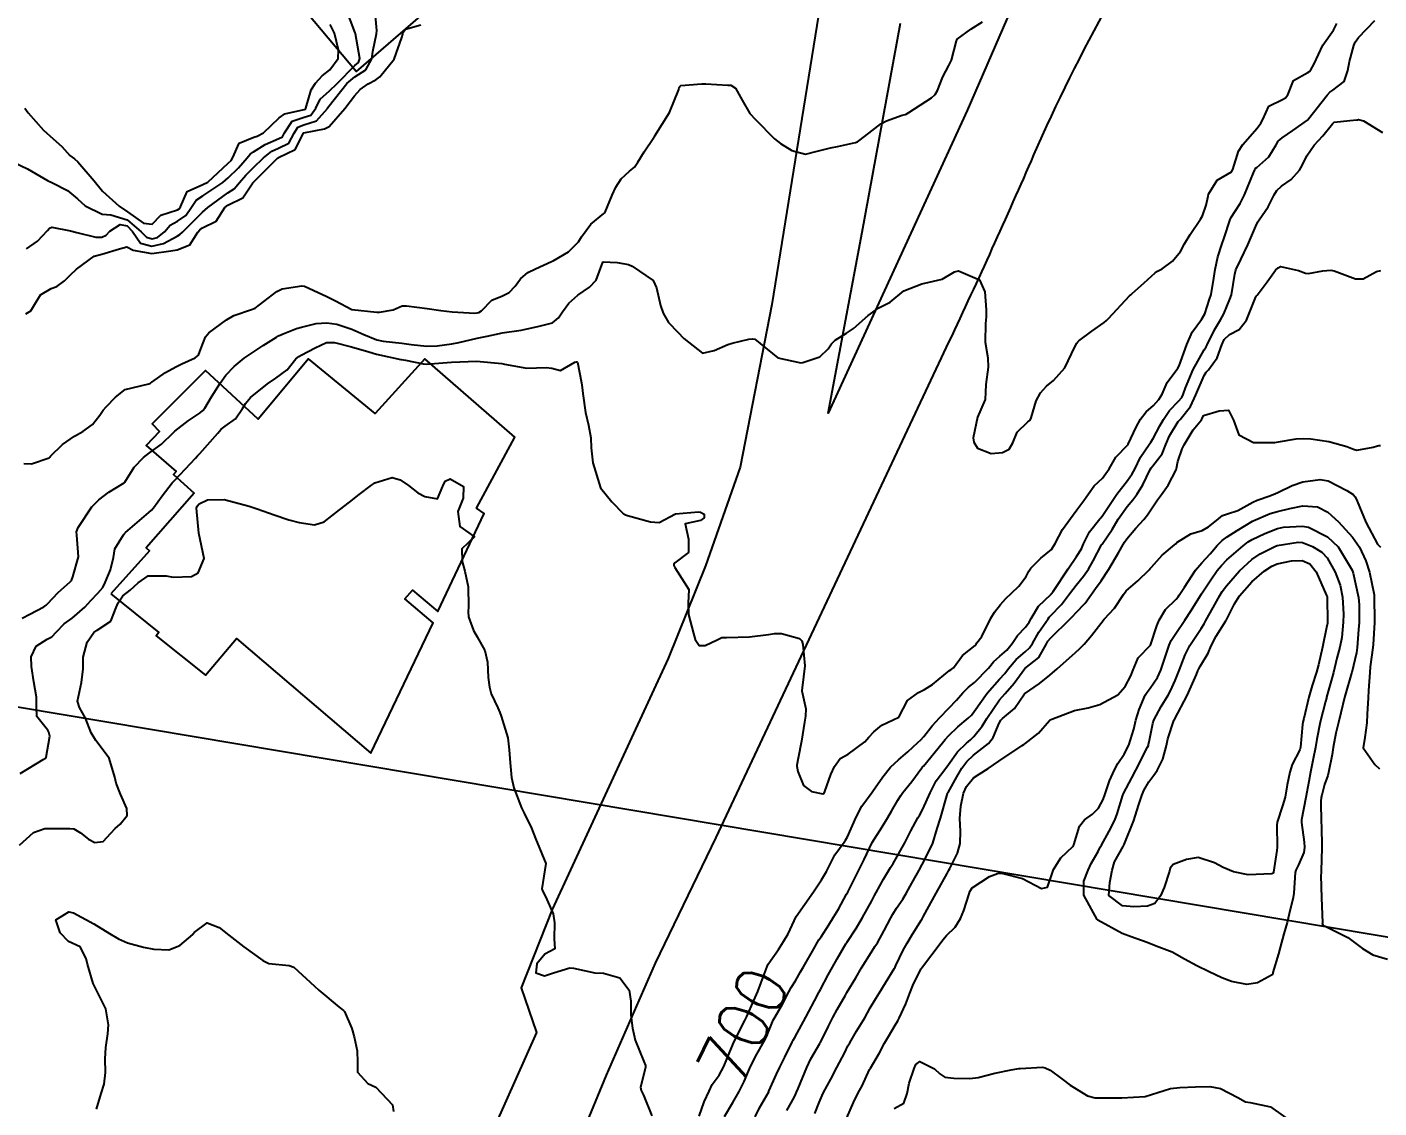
# Model space of a CAD drawing. Header units: metres. Extents: x 298520 to 308411, y 7433745 to 7450750.
# Drawn here: x 301017 to 301124.8, y 7443549.1 to 7443635.3 of the extents above; entities that cross this region are included whole.
import ezdxf
from ezdxf.enums import TextEntityAlignment as Align

# ---------------------------------------------------------------- set-up
doc = ezdxf.new("R2010")
doc.units = ezdxf.units.M
doc.header["$LTSCALE"] = 10
doc.linetypes.add('CONTINUO', pattern=[0])
doc.linetypes.add('DASHED', pattern=[0.75, 0.5, -0.25])
for name, color, linetype in [('Cotas', 45, 'Continuous'), ('Curvas de Nivel 1m', 11, 'Continuous'), ('Curvas de Nivel 5m', 15, 'Continuous'), ('Edificações', 30, 'Continuous'), ('TEXTO', 45, 'Continuous'), ('Vias Primárias', 230, 'Continuous'), ('Vias Secundárias', 230, 'DASHED')]:
    doc.layers.add(name, color=color, linetype=linetype)
doc.styles.add('Style-STANDARD', font='STANDARD.shx')

msp = doc.modelspace()

# ---------------------------------------------------------------- linework, layer by layer
at = {"layer": 'Curvas de Nivel 1m', "flags": 128}
for points, elevation in [([(301015.39, 7443624.71), (301017.01, 7443623.96), (301018.61, 7443623.03), (301018.99, 7443622.84), (301020.2, 7443622.23), (301020.98, 7443621.57), (301021.61, 7443620.99), (301022.96, 7443620.34), (301023.64, 7443620.29), (301024.96, 7443619.89), (301026.08, 7443618.94), (301026.49, 7443618.49), (301026.94, 7443618.38), (301027.38, 7443618.48), (301027.92, 7443618.92), (301028.39, 7443619.47), (301028.96, 7443619.79), (301029.62, 7443620.24), (301030.09, 7443620.9), (301030.44, 7443621.44), (301030.98, 7443621.81), (301032.58, 7443622.87), (301033, 7443623.23), (301033.83, 7443624.03), (301034.53, 7443624.84), (301034.75, 7443625.11), (301035.02, 7443625.32), (301035.95, 7443625.9), (301037.04, 7443626.36), (301037.33, 7443626.51), (301037.5, 7443626.81), (301038.11, 7443627.74), (301039.06, 7443628.06), (301039.6, 7443628.24), (301040, 7443628.78), (301040.35, 7443629.5), (301041.08, 7443630.17), (301041.7, 7443630.76), (301043.11, 7443632.18), (301043.4, 7443632.44), (301043.51, 7443632.74), (301043.15, 7443634.72), (301043.15, 7443634.74), (301043.13, 7443634.79), (301042.4, 7443636.75)], 694), ([(301016.43, 7443575.74), (301018.25, 7443576.84), (301018.44, 7443576.97), (301018.49, 7443577.03), (301018.79, 7443578.7), (301018.7, 7443579.03), (301018.62, 7443579.18), (301018.48, 7443579.36), (301017.74, 7443580.29), (301017.71, 7443581.04), (301017.72, 7443581.82), (301017.52, 7443583.04), (301017.31, 7443584.26), (301017.3, 7443585.04), (301017.69, 7443585.9), (301018.56, 7443586.44), (301018.95, 7443586.63), (301019.32, 7443587.02), (301019.93, 7443587.66), (301020.57, 7443588.12), (301021.57, 7443589), (301022.04, 7443589.54), (301022.6, 7443590.12), (301023, 7443590.58), (301023.2, 7443590.97), (301023.61, 7443591.98), (301023.85, 7443592.97), (301023.96, 7443593.65), (301024.66, 7443594.77), (301024.75, 7443594.87), (301024.83, 7443594.96), (301026.68, 7443596.55), (301026.88, 7443596.73), (301027.05, 7443596.93), (301027.74, 7443597.87), (301028.55, 7443598.91), (301028.62, 7443598.99), (301028.71, 7443599.07), (301029.59, 7443600.03), (301030.39, 7443600.89), (301030.56, 7443601.07), (301030.74, 7443601.25), (301032.18, 7443602.87), (301032.45, 7443603.18), (301032.76, 7443603.44), (301033.6, 7443604.02), (301034.15, 7443604.85), (301034.38, 7443605.25), (301034.79, 7443605.71), (301036.13, 7443606.82), (301036.81, 7443607.26), (301037.7, 7443607.92), (301038.4, 7443608.79), (301038.63, 7443608.99), (301038.83, 7443609.1), (301039.93, 7443609.69), (301040.84, 7443610.09), (301041.49, 7443610.11), (301042.84, 7443609.77), (301044.21, 7443609.35), (301044.83, 7443609.18), (301046.77, 7443608.76), (301046.82, 7443608.75), (301047.15, 7443608.7), (301048.55, 7443608.4), (301048.82, 7443608.38), (301049.1, 7443608.39), (301050.82, 7443608.53), (301052.82, 7443608.62), (301054.82, 7443608.42), (301055.05, 7443608.37), (301056.82, 7443608.05), (301058.36, 7443608.1), (301058.82, 7443608.05), (301059.5, 7443607.86), (301060.65, 7443608.53), (301060.79, 7443608.57), (301060.82, 7443608.57), (301060.87, 7443608.53), (301061.18, 7443606.89), (301061.23, 7443606.52), (301061.28, 7443606.04), (301061.51, 7443604.52), (301061.75, 7443603.5), (301061.92, 7443602.51), (301061.94, 7443601.71), (301062.09, 7443600.51), (301062.7, 7443598.51), (301063.61, 7443597.41), (301064.5, 7443596.48), (301064.68, 7443596.37), (301064.85, 7443596.31), (301066.67, 7443595.8), (301067.38, 7443595.75), (301068.68, 7443596.43), (301070.5, 7443596.6), (301070.68, 7443596.58), (301070.96, 7443596.41), (301070.96, 7443596.13), (301070.68, 7443595.92), (301069.45, 7443595.65), (301069.71, 7443594.42), (301069.71, 7443593.35), (301068.63, 7443592.53), (301068.53, 7443592.43), (301068.53, 7443592.33), (301068.63, 7443592.17), (301069.75, 7443590.42), (301069.68, 7443589.33), (301069.71, 7443588.42), (301070.1, 7443586.89), (301070.24, 7443586.41), (301070.56, 7443585.93), (301071.04, 7443585.93), (301071.99, 7443586.4), (301072.38, 7443586.58), (301072.56, 7443586.59), (301072.75, 7443586.58), (301074.57, 7443586.62), (301076.09, 7443586.82), (301076.57, 7443586.9), (301077.12, 7443586.89), (301078.56, 7443586.49), (301078.76, 7443586.31), (301078.84, 7443586.03), (301079, 7443584.31), (301078.77, 7443582.57), (301078.76, 7443582.32), (301079.08, 7443580.9), (301079.04, 7443580.31), (301078.96, 7443579.84), (301078.73, 7443578.32), (301078.45, 7443576.95), (301078.35, 7443576.41), (301078.35, 7443576.32), (301078.44, 7443575.9), (301078.89, 7443574.77), (301079.51, 7443574.3), (301080.42, 7443574.11), (301080.53, 7443574.18), (301080.58, 7443574.29), (301081.06, 7443575.66), (301081.36, 7443576.28), (301081.81, 7443576.92), (301082.45, 7443577.27), (301083.76, 7443578.25), (301084.09, 7443578.62), (301084.48, 7443579.07), (301085.12, 7443579.6), (301086.49, 7443580.22), (301087.17, 7443581.55), (301088.05, 7443582.2), (301088.37, 7443582.35), (301088.52, 7443582.42), (301089.17, 7443582.84), (301090.53, 7443583.96), (301090.66, 7443584.04), (301090.85, 7443584.17), (301091.57, 7443585.14), (301092.56, 7443585.95), (301092.65, 7443586.06), (301092.71, 7443586.15), (301093.09, 7443586.67), (301093.81, 7443588.13), (301094.1, 7443588.61), (301094.6, 7443589.22), (301095.02, 7443589.7), (301095.46, 7443590.11), (301096.06, 7443590.66), (301096.63, 7443591.45), (301096.86, 7443591.87), (301097.02, 7443592.1), (301097.82, 7443592.91), (301098.65, 7443593.61), (301098.96, 7443594.08), (301099.54, 7443595.2), (301100.16, 7443596.06), (301100.69, 7443596.75), (301101.24, 7443597.5), (301101.62, 7443598.04), (301102.07, 7443598.68), (301102.72, 7443599.28), (301103.26, 7443600.02), (301103.79, 7443600.96), (301104.75, 7443601.95), (301104.77, 7443601.98), (301104.78, 7443602), (301105.4, 7443603.36), (301105.76, 7443603.99), (301106.2, 7443604.57), (301106.79, 7443605.07), (301107.22, 7443605.55), (301107.47, 7443605.97), (301107.87, 7443606.91), (301108.64, 7443607.96), (301108.73, 7443608.06), (301108.83, 7443608.24), (301109.45, 7443609.95), (301109.87, 7443610.94), (301110.61, 7443611.93), (301110.88, 7443612.4), (301111.27, 7443613.55), (301111.38, 7443613.93), (301111.61, 7443615.22), (301111.71, 7443615.92), (301111.92, 7443616.93), (301112.24, 7443617.92), (301112.42, 7443618.45), (301112.9, 7443619.91), (301112.92, 7443619.96), (301112.96, 7443620.04), (301113.69, 7443621.19), (301114.06, 7443621.89), (301114.77, 7443623.64), (301114.86, 7443623.88), (301114.91, 7443623.98), (301115.02, 7443624.07), (301116, 7443624.9), (301116.56, 7443625.86), (301116.74, 7443626.16), (301117.04, 7443626.43), (301117.89, 7443627.01), (301119.06, 7443627.82), (301119.16, 7443627.94), (301120.63, 7443629.82), (301120.84, 7443630.06), (301121.09, 7443630.22), (301121.99, 7443630.91), (301122.3, 7443631.8), (301122.42, 7443632.5), (301122.77, 7443633.79), (301122.88, 7443634.05), (301123.14, 7443634.42), (301124.43, 7443635.77)], 699), ([(301016.58, 7443588.11), (301017.2, 7443588.43), (301018.3, 7443589.03), (301018.48, 7443589.15), (301018.6, 7443589.27), (301019.46, 7443590.16), (301020.4, 7443591.01), (301020.5, 7443591.13), (301020.62, 7443591.42), (301021.06, 7443593), (301020.93, 7443594.73), (301020.92, 7443595.01), (301021.03, 7443595.36), (301022.12, 7443596.99), (301022.69, 7443597.57), (301023.5, 7443598.16), (301024.7, 7443598.9), (301024.76, 7443598.96), (301025.51, 7443600.16), (301026.24, 7443600.94), (301026.74, 7443601.3), (301027.68, 7443601.99), (301028.62, 7443602.91), (301028.69, 7443602.98), (301028.75, 7443603.04), (301029.81, 7443603.86), (301030.78, 7443604.5), (301030.99, 7443604.68), (301031.14, 7443604.88), (301031.67, 7443605.76), (301032.36, 7443606.87), (301032.81, 7443607.5), (301033.48, 7443608.19), (301034.29, 7443608.85), (301034.6, 7443609.07), (301034.83, 7443609.22), (301035.8, 7443609.86), (301036.85, 7443610.54), (301037.02, 7443610.63), (301037.38, 7443610.8), (301038.44, 7443611.21), (301038.86, 7443611.33), (301040.02, 7443611.62), (301040.86, 7443611.67), (301041.66, 7443611.56), (301042.86, 7443611.17), (301043.83, 7443610.73), (301044.85, 7443610.32), (301045.36, 7443610.2), (301046.84, 7443610.04), (301047.59, 7443609.94), (301048.84, 7443609.81), (301049.67, 7443609.83), (301050.84, 7443610), (301051.39, 7443610.1), (301052.85, 7443610.45), (301052.99, 7443610.48), (301053.65, 7443610.61), (301054.63, 7443610.83), (301054.86, 7443610.87), (301056.37, 7443611.08), (301056.86, 7443611.2), (301057.69, 7443611.39), (301058.86, 7443611.67), (301059.35, 7443612.06), (301059.67, 7443612.54), (301060.18, 7443613.24), (301060.89, 7443613.87), (301061.83, 7443614.52), (301062.34, 7443615.07), (301062.89, 7443616.5), (301062.92, 7443616.54), (301064.03, 7443616.49), (301064.92, 7443616.31), (301065.22, 7443616.18), (301066.9, 7443615.04), (301067.16, 7443614.46), (301067.48, 7443613.05), (301067.68, 7443612.45), (301068.13, 7443611.71), (301068.86, 7443610.92), (301069.33, 7443610.43), (301070.84, 7443609.24), (301071.77, 7443609.47), (301072.85, 7443609.94), (301073.2, 7443610.04), (301074.53, 7443610.36), (301074.85, 7443610.4), (301074.99, 7443610.36), (301076.83, 7443608.89), (301078.66, 7443608.48), (301078.83, 7443608.5), (301080.18, 7443608.95), (301080.84, 7443609.6), (301081.12, 7443610.01), (301081.41, 7443610.28), (301082.3, 7443610.84), (301082.86, 7443611.21), (301084.03, 7443612.25), (301084.88, 7443612.87), (301085.78, 7443613.33), (301086.89, 7443614.22), (301088.31, 7443614.79), (301088.9, 7443614.91), (301089.94, 7443615.15), (301090.92, 7443615.73), (301091.25, 7443615.83), (301092.91, 7443615.09), (301093.34, 7443614.14), (301093.46, 7443612.72), (301093.44, 7443612.14), (301093.39, 7443611.61), (301093.38, 7443610.14), (301093.57, 7443608.88), (301093.61, 7443608.14), (301093.41, 7443606.75), (301093.39, 7443606.14), (301093.37, 7443605.56), (301092.77, 7443604.15), (301092.42, 7443602.49), (301092.47, 7443602.15), (301092.75, 7443601.69), (301093.86, 7443601.25), (301094.74, 7443601.33), (301095.27, 7443601.6), (301095.58, 7443602.11), (301095.91, 7443602.96), (301096.77, 7443603.77), (301096.95, 7443603.92), (301097.04, 7443604.1), (301097.43, 7443605.46), (301097.77, 7443606.09), (301098.27, 7443606.63), (301098.81, 7443607.08), (301099.71, 7443608.07), (301100.53, 7443609.75), (301100.68, 7443610.05), (301100.75, 7443610.15), (301100.85, 7443610.24), (301101.88, 7443611.01), (301102.87, 7443611.69), (301103.04, 7443611.85), (301103.2, 7443612.03), (301104.89, 7443613.82), (301104.98, 7443613.91), (301105.08, 7443614), (301106.04, 7443614.86), (301106.92, 7443615.65), (301107.12, 7443615.78), (301107.48, 7443615.97), (301108.31, 7443616.58), (301108.94, 7443617.37), (301109.26, 7443617.96), (301109.72, 7443618.72), (301110.54, 7443619.94), (301110.69, 7443620.21), (301110.98, 7443621.06), (301111.14, 7443621.78), (301111.18, 7443621.93), (301111.88, 7443623.04), (301113.01, 7443623.71), (301113.13, 7443623.91), (301113.56, 7443625.37), (301113.91, 7443625.9), (301115.06, 7443627.19), (301115.35, 7443627.59), (301115.5, 7443627.88), (301116, 7443628.94), (301117.08, 7443629.48), (301117.32, 7443629.61), (301117.5, 7443629.86), (301117.95, 7443631), (301119.11, 7443631.64), (301119.23, 7443631.72), (301119.34, 7443631.84), (301119.6, 7443632.32), (301120.29, 7443633.82), (301121.14, 7443635.01), (301121.42, 7443635.54)], 698), ([(301016.72, 7443600.46), (301017.33, 7443600.43), (301018.73, 7443600.91), (301018.79, 7443600.97), (301018.83, 7443601.03), (301019.79, 7443601.97), (301020.75, 7443602.64), (301021.41, 7443603), (301022.19, 7443603.56), (301022.77, 7443604.32), (301023.04, 7443604.71), (301023.28, 7443604.98), (301024.02, 7443605.74), (301024.8, 7443606.35), (301026.68, 7443606.81), (301026.8, 7443606.86), (301026.85, 7443606.89), (301026.91, 7443606.93), (301028.02, 7443607.71), (301028.82, 7443608.17), (301029.31, 7443608.41), (301030.37, 7443608.89), (301030.64, 7443609.08), (301030.83, 7443609.6), (301031.19, 7443610.55), (301031.45, 7443610.88), (301032.86, 7443611.9), (301033.46, 7443612.26), (301034.87, 7443612.73), (301035.15, 7443612.84), (301036.89, 7443614.17), (301037.32, 7443614.37), (301038.89, 7443614.63), (301039.08, 7443614.6), (301040.88, 7443613.76), (301041.55, 7443613.43), (301042.87, 7443612.74), (301044.87, 7443612.51), (301045.08, 7443612.51), (301046.15, 7443612.71), (301046.65, 7443612.93), (301046.88, 7443613.03), (301047.22, 7443613.04), (301048.87, 7443612.82), (301049.95, 7443612.66), (301050.87, 7443612.56), (301052.67, 7443612.43), (301052.87, 7443612.46), (301053, 7443612.49), (301053.21, 7443612.62), (301054.02, 7443613.47), (301054.89, 7443613.83), (301055.4, 7443614.08), (301055.89, 7443614.59), (301056.31, 7443615.18), (301056.91, 7443615.68), (301057.51, 7443615.98), (301058.78, 7443616.55), (301058.92, 7443616.62), (301060.14, 7443617.33), (301060.94, 7443618.14), (301061.18, 7443618.53), (301061.93, 7443619.55), (301062.97, 7443620.39), (301063.03, 7443620.44), (301063.06, 7443620.5), (301063.62, 7443621.86), (301063.91, 7443622.49), (301064.33, 7443623.16), (301065.01, 7443623.77), (301065.4, 7443624.08), (301065.68, 7443624.47), (301066.18, 7443625.31), (301066.95, 7443626.46), (301066.99, 7443626.51), (301067.04, 7443626.59), (301068.21, 7443628.44), (301068.93, 7443630.28), (301068.98, 7443630.43), (301069.01, 7443630.51), (301069.09, 7443630.6), (301070.78, 7443630.72), (301071.09, 7443630.73), (301072.84, 7443630.63), (301073.09, 7443630.61), (301073.46, 7443630.38), (301074, 7443629.44), (301074.61, 7443628.36), (301075.06, 7443627.88), (301076.58, 7443626.34), (301077.04, 7443625.98), (301077.95, 7443625.41), (301079.03, 7443625.12), (301079.97, 7443625.36), (301081.03, 7443625.63), (301081.59, 7443625.73), (301083.04, 7443626.04), (301083.19, 7443626.11), (301083.39, 7443626.26), (301084.32, 7443626.98), (301085.06, 7443627.53), (301085.51, 7443627.78), (301086.76, 7443628.22), (301087, 7443628.29), (301087.06, 7443628.31), (301087.29, 7443628.45), (301089.08, 7443629.62), (301089.39, 7443629.88), (301089.58, 7443630.19), (301089.98, 7443631.3), (301090.46, 7443632.18), (301090.68, 7443632.61), (301091.09, 7443634.17), (301091.1, 7443634.2), (301091.13, 7443634.3), (301092.23, 7443635.08), (301093.16, 7443635.68)], 697), ([(301016.79, 7443628.78), (301017.06, 7443628.43), (301018.27, 7443627.04), (301019.04, 7443626.35), (301019.73, 7443625.72), (301020.38, 7443625.01), (301020.74, 7443624.74), (301021.01, 7443624.52), (301022.32, 7443622.99), (301022.98, 7443622.17), (301024.31, 7443620.97), (301024.97, 7443620.52), (301026.26, 7443619.63), (301026.95, 7443619.53), (301027.64, 7443620.25), (301028.97, 7443620.69), (301029.11, 7443620.77), (301029.19, 7443620.91), (301029.74, 7443622.15), (301030.99, 7443622.69), (301031.37, 7443622.88), (301033.01, 7443624.4), (301033.25, 7443624.62), (301033.38, 7443624.86), (301033.87, 7443626.01), (301035.04, 7443626.47), (301035.32, 7443626.56), (301035.82, 7443626.83), (301037.06, 7443628.02), (301037.53, 7443628.33), (301039.06, 7443628.67), (301039.15, 7443628.7), (301039.2, 7443628.79), (301039.63, 7443630.24), (301039.96, 7443630.78), (301040.51, 7443631.37), (301041.1, 7443631.84), (301041.77, 7443632.76), (301041.79, 7443633.43), (301041.48, 7443634.76), (301041.14, 7443635.46)], 693), ([(301016.87, 7443612.38), (301017.28, 7443612.64), (301017.5, 7443613.04), (301018.03, 7443613.9), (301018.89, 7443614.4), (301019.35, 7443614.57), (301019.96, 7443615.02), (301020.43, 7443615.49), (301020.91, 7443615.95), (301022.31, 7443616.99), (301022.92, 7443617.16), (301024.33, 7443617.56), (301024.93, 7443617.74), (301025.44, 7443617.47), (301026.93, 7443617.19), (301028.44, 7443617.4), (301028.93, 7443617.5), (301029.95, 7443617.89), (301030.59, 7443618.89), (301030.74, 7443619.1), (301030.95, 7443619.24), (301032.04, 7443619.79), (301032.73, 7443620.86), (301032.97, 7443621.06), (301034.18, 7443621.65), (301034.98, 7443622.84), (301036.95, 7443624.81), (301036.99, 7443624.84), (301037.01, 7443624.85), (301038.34, 7443625.48), (301039, 7443626.79), (301039.01, 7443626.82), (301039.04, 7443626.83), (301040.68, 7443627.14), (301041.05, 7443627.33), (301042.31, 7443628.75), (301043.08, 7443629.76), (301043.53, 7443630.29), (301044.18, 7443630.73), (301044.77, 7443631.05), (301045.1, 7443631.28), (301046.25, 7443632.7), (301046.86, 7443634.42), (301046.92, 7443634.69), (301046.97, 7443634.86), (301047.14, 7443635.09), (301048.38, 7443635.44)], 696), ([(301072.57, 7443548.38), (301073.24, 7443549.49), (301073.75, 7443550.37), (301074.14, 7443551.18), (301074.5, 7443552.01), (301074.65, 7443552.36), (301075.16, 7443553.36), (301075.73, 7443554.34), (301075.89, 7443554.64), (301076.19, 7443555.4), (301076.47, 7443556.07), (301076.61, 7443556.34), (301077.21, 7443557.33), (301077.71, 7443558.33), (301077.89, 7443558.66), (301078.24, 7443559.21), (301078.65, 7443559.91), (301078.88, 7443560.31), (301079.71, 7443561.75), (301080.01, 7443562.29), (301080.11, 7443562.46), (301080.28, 7443562.72), (301080.9, 7443563.68), (301081.28, 7443564.28), (301081.66, 7443564.93), (301082.32, 7443566.1), (301082.41, 7443566.27), (301082.5, 7443566.44), (301083.4, 7443568.25), (301083.72, 7443568.88), (301084.37, 7443570.24), (301085.15, 7443571.47), (301085.61, 7443572.23), (301085.91, 7443572.72), (301086.41, 7443573.6), (301086.64, 7443573.99), (301086.81, 7443574.22), (301087.53, 7443575.1), (301088.33, 7443576.2), (301088.38, 7443576.26), (301088.44, 7443576.32), (301089.96, 7443578.18), (301090.19, 7443578.45), (301090.47, 7443578.76), (301091.2, 7443579.45), (301092.02, 7443580.15), (301092.27, 7443580.38), (301092.5, 7443580.68), (301093.52, 7443582.13), (301094.52, 7443583.27), (301094.93, 7443583.71), (301095.24, 7443584.11), (301095.83, 7443584.82), (301096.55, 7443585.43), (301096.91, 7443585.75), (301097.13, 7443586.09), (301097.65, 7443587.01), (301098.4, 7443588.08), (301098.48, 7443588.19), (301098.59, 7443588.3), (301099.46, 7443589.21), (301100.1, 7443590.06), (301100.62, 7443590.75), (301101.2, 7443591.47), (301101.61, 7443592.04), (301101.98, 7443592.69), (301102.65, 7443593.97), (301102.69, 7443594.03), (301103.5, 7443595.19), (301103.98, 7443596.01), (301104.69, 7443597.03), (301105.14, 7443597.55), (301105.47, 7443597.99), (301105.94, 7443598.75), (301106.53, 7443599.98), (301106.6, 7443600.11), (301106.73, 7443600.27), (301107.49, 7443601.23), (301107.78, 7443601.97), (301108.07, 7443602.66), (301108.77, 7443603.8), (301108.91, 7443603.96), (301109.74, 7443604.99), (301110.17, 7443605.94), (301110.82, 7443607.48), (301111, 7443607.75), (301111.17, 7443607.93), (301111.87, 7443608.88), (301112.23, 7443609.92), (301112.42, 7443610.35), (301112.86, 7443610.74), (301113.63, 7443611.13), (301114.21, 7443611.89), (301114.89, 7443613.62), (301114.98, 7443613.79), (301115.05, 7443613.88), (301115.85, 7443614.93), (301116.53, 7443615.86), (301116.72, 7443616.07), (301116.93, 7443616.17), (301118.36, 7443615.85), (301118.92, 7443615.63), (301119.16, 7443615.6), (301120.3, 7443615.82), (301120.92, 7443615.88), (301121.2, 7443615.81), (301122.91, 7443615.19), (301123.51, 7443615.19), (301124.57, 7443615.77), (301124.92, 7443615.85)], 701), ([(301075.03, 7443548.35), (301075.38, 7443549.08), (301076.11, 7443550.34), (301076.12, 7443550.36), (301076.13, 7443550.4), (301076.73, 7443551.75), (301077, 7443552.33), (301077.39, 7443553.11), (301077.98, 7443554.32), (301078.05, 7443554.46), (301078.19, 7443554.69), (301079.07, 7443556.31), (301080, 7443558.07), (301080.11, 7443558.29), (301080.15, 7443558.37), (301080.23, 7443558.51), (301080.85, 7443559.68), (301081.19, 7443560.28), (301081.58, 7443560.95), (301082.27, 7443562.15), (301082.35, 7443562.27), (301083.12, 7443563.43), (301083.6, 7443564.25), (301084.32, 7443565.59), (301084.55, 7443566.01), (301084.68, 7443566.24), (301085.27, 7443567.3), (301085.82, 7443568.23), (301086.02, 7443568.55), (301086.36, 7443569.11), (301086.75, 7443569.83), (301086.95, 7443570.21), (301087.43, 7443571.16), (301088.01, 7443572.2), (301088.16, 7443572.44), (301088.4, 7443572.88), (301088.97, 7443574.19), (301089.47, 7443575.15), (301090.24, 7443576.17), (301090.45, 7443576.46), (301091.15, 7443577.47), (301091.87, 7443578.16), (301092.2, 7443578.42), (301092.47, 7443578.68), (301093.13, 7443579.5), (301093.51, 7443580.13), (301094.51, 7443581.6), (301094.75, 7443581.88), (301094.97, 7443582.12), (301095.68, 7443582.95), (301096.52, 7443584.1), (301097.64, 7443584.99), (301098.27, 7443586.08), (301098.37, 7443586.28), (301098.57, 7443586.52), (301100.14, 7443588.06), (301100.35, 7443588.29), (301100.59, 7443588.55), (301101.33, 7443589.32), (301101.86, 7443590.04), (301102.17, 7443590.48), (301102.62, 7443591.1), (301103.24, 7443592.02), (301104.02, 7443593.38), (301104.38, 7443594), (301104.48, 7443594.18), (301104.66, 7443594.46), (301105.38, 7443595.29), (301106.02, 7443595.99), (301106.32, 7443596.35), (301106.69, 7443596.92), (301107.12, 7443597.55), (301107.44, 7443597.97), (301107.96, 7443598.72), (301108.6, 7443599.96), (301108.62, 7443600.06), (301108.73, 7443600.61), (301109.08, 7443601.63), (301109.23, 7443601.95), (301109.95, 7443603.13), (301110.61, 7443603.93), (301110.67, 7443604.04), (301110.78, 7443604.28), (301112.04, 7443604.66), (301112.78, 7443604.71), (301113.18, 7443603.9), (301113.6, 7443602.73), (301114.76, 7443602.12), (301116.48, 7443602.14), (301116.76, 7443602.17), (301118.18, 7443602.42), (301118.76, 7443602.46), (301119.35, 7443602.42), (301120.76, 7443602.2), (301122.2, 7443601.8), (301122.75, 7443601.6), (301123.01, 7443601.52), (301124.31, 7443601.77), (301124.65, 7443601.87), (301124.75, 7443601.9), (301124.89, 7443601.9)], 702), ([(301077.56, 7443548.87), (301078.13, 7443549.91), (301078.26, 7443550.18), (301078.32, 7443550.32), (301078.45, 7443550.63), (301079.15, 7443552.3), (301079.48, 7443552.98), (301080.18, 7443554.21), (301080.21, 7443554.26), (301080.23, 7443554.29), (301080.88, 7443555.6), (301081.23, 7443556.28), (301081.58, 7443556.91), (301082.22, 7443558.06), (301082.35, 7443558.27), (301083.05, 7443559.44), (301083.52, 7443560.25), (301084.27, 7443561.45), (301084.58, 7443561.93), (301084.77, 7443562.24), (301085.31, 7443563.21), (301085.84, 7443564.22), (301086.01, 7443564.52), (301086.31, 7443564.99), (301086.81, 7443565.72), (301087.09, 7443566.21), (301087.53, 7443567), (301088.2, 7443568.2), (301088.25, 7443568.29), (301088.35, 7443568.49), (301088.94, 7443569.61), (301089.2, 7443570.19), (301089.55, 7443571.35), (301089.8, 7443572.18), (301090.37, 7443574.13), (301090.38, 7443574.17), (301090.39, 7443574.19), (301090.41, 7443574.22), (301091.12, 7443575.47), (301091.52, 7443576.16), (301091.91, 7443576.7), (301092.45, 7443577.19), (301093.64, 7443578.13), (301094, 7443578.6), (301094.49, 7443579.74), (301094.62, 7443579.99), (301094.76, 7443580.12), (301095.7, 7443580.91), (301096.5, 7443582.1), (301097.71, 7443582.9), (301098.53, 7443583.57), (301099.12, 7443584.07), (301099.86, 7443584.74), (301100.55, 7443585.37), (301100.92, 7443585.69), (301101.26, 7443586.04), (301101.86, 7443586.74), (301102.58, 7443587.69), (301102.87, 7443588.03), (301103.69, 7443588.92), (301104.39, 7443590), (301104.62, 7443590.29), (301105.53, 7443591.09), (301106.44, 7443591.98), (301106.53, 7443592.08), (301106.64, 7443592.2), (301107.47, 7443593.14), (301108.47, 7443593.96), (301108.57, 7443594.05), (301108.66, 7443594.15), (301109.76, 7443594.85), (301110.67, 7443595.12), (301111.19, 7443595.41), (301111.81, 7443595.92), (301112.29, 7443596.31), (301112.69, 7443596.44), (301113.51, 7443596.72), (301114.7, 7443597.36), (301115.06, 7443597.52), (301116.06, 7443597.87), (301116.51, 7443598.05), (301116.71, 7443598.14), (301117.86, 7443598.69), (301118.71, 7443598.98), (301120.08, 7443599.18), (301120.72, 7443599.08), (301122.21, 7443598.3), (301122.7, 7443597.98), (301122.88, 7443597.79), (301123.03, 7443597.46), (301123.73, 7443595.78), (301124.66, 7443594.03), (301124.89, 7443593.77)], 703), ([(301079.78, 7443548.62), (301080.12, 7443549.49), (301080.37, 7443550.05), (301080.49, 7443550.29), (301081.07, 7443551.36), (301081.55, 7443552.28), (301081.76, 7443552.68), (301082.17, 7443553.5), (301082.43, 7443554.02), (301082.57, 7443554.26), (301083.12, 7443555.19), (301083.76, 7443556.25), (301084.21, 7443557.04), (301084.65, 7443557.8), (301084.92, 7443558.23), (301085.43, 7443559.04), (301086.15, 7443560.22), (301086.19, 7443560.29), (301086.25, 7443560.42), (301086.84, 7443561.64), (301087.15, 7443562.21), (301087.57, 7443562.92), (301088.3, 7443564.07), (301088.35, 7443564.15), (301088.38, 7443564.2), (301088.46, 7443564.35), (301089.45, 7443566.18), (301090.34, 7443567.77), (301090.48, 7443568.03), (301090.56, 7443568.17), (301091.15, 7443569.37), (301091.37, 7443570.16), (301091.4, 7443571.14), (301091.36, 7443572.16), (301091.42, 7443573.14), (301091.64, 7443574.16), (301091.87, 7443574.7), (301092.43, 7443575.4), (301092.88, 7443575.69), (301093.62, 7443576.13), (301094.45, 7443576.71), (301096.33, 7443577.97), (301096.46, 7443578.06), (301096.54, 7443578.1), (301097.61, 7443578.96), (301098.49, 7443579.95), (301098.55, 7443580.02), (301098.69, 7443580.08), (301100.5, 7443580.76), (301101.57, 7443580.97), (301102.5, 7443581.24), (301103.95, 7443582.01), (301104.52, 7443582.66), (301104.99, 7443583.53), (301105.17, 7443583.99), (301105.58, 7443584.96), (301106.56, 7443585.98), (301107.05, 7443587.5), (301107.25, 7443587.97), (301107.76, 7443588.8), (301108.61, 7443589.63), (301108.76, 7443589.81), (301108.85, 7443589.96), (301109.26, 7443590.59), (301110.13, 7443591.94), (301110.64, 7443592.53), (301111.31, 7443593.26), (301111.87, 7443593.92), (301112.26, 7443594.31), (301112.66, 7443594.61), (301113.46, 7443595.11), (301114.68, 7443595.85), (301114.7, 7443595.86), (301114.75, 7443595.88), (301116.09, 7443596.47), (301116.69, 7443596.64), (301117.67, 7443596.87), (301118.7, 7443597.09), (301119.87, 7443597), (301120.69, 7443596.57), (301121.55, 7443595.8), (301122.66, 7443594.58), (301123.21, 7443593.78), (301123.72, 7443592.7), (301124.02, 7443591.78), (301124.38, 7443589.99), (301124.4, 7443589.77), (301124.42, 7443587.93), (301124.42, 7443587.77), (301124.31, 7443586.03), (301124.28, 7443585.77), (301124.07, 7443584.24), (301124.03, 7443583.78), (301123.94, 7443582.35), (301123.9, 7443581.78), (301123.82, 7443580.46), (301123.79, 7443579.78), (301123.64, 7443578.61), (301123.51, 7443577.78), (301124.45, 7443576.45), (301124.8, 7443576.12)], 704), ([(301022.51, 7443548.98), (301022.88, 7443550.22), (301023.12, 7443550.97), (301023.23, 7443551.88), (301023.19, 7443552.97), (301023.26, 7443553.88), (301023.41, 7443554.97), (301023.46, 7443555.7), (301023.25, 7443556.97), (301022.23, 7443558.98), (301021.78, 7443560.52), (301021.68, 7443560.99), (301021.19, 7443561.92), (301020.27, 7443562.33), (301019.6, 7443563.02), (301019.25, 7443564.06), (301020.3, 7443564.71), (301020.68, 7443564.62), (301022.28, 7443563.75), (301023.54, 7443562.97), (301024.27, 7443562.54), (301024.98, 7443562.24), (301026.26, 7443561.88), (301027.07, 7443561.73), (301028.26, 7443561.68), (301029.16, 7443562.01), (301030.18, 7443562.89), (301030.22, 7443562.95), (301030.28, 7443563.05), (301031.33, 7443563.83), (301032.28, 7443563.45), (301033.06, 7443562.85), (301034.26, 7443561.91), (301035.77, 7443560.82), (301036.25, 7443560.59), (301037.88, 7443560.43), (301038.25, 7443560.28), (301039.89, 7443558.77), (301040.23, 7443558.46), (301041.85, 7443557.11), (301042.2, 7443556.83), (301042.27, 7443556.75), (301042.86, 7443555.41), (301043.04, 7443554.74), (301043.28, 7443553.62), (301043.31, 7443552.73), (301043.33, 7443551.91), (301044.14, 7443551.02), (301044.78, 7443550.71), (301046.12, 7443549.31), (301046.19, 7443548.77)], 701), ([(301086.11, 7443549.01), (301086.88, 7443549.45), (301087.15, 7443550.21), (301087.32, 7443551.03), (301087.7, 7443552.2), (301087.84, 7443552.52), (301088.16, 7443552.78), (301089.34, 7443552.18), (301089.75, 7443551.78), (301090.15, 7443551.52), (301090.87, 7443551.44), (301092.15, 7443551.42), (301092.8, 7443551.49), (301094.15, 7443551.85), (301095.45, 7443552.11), (301096.05, 7443552.21), (301096.15, 7443552.22), (301097.93, 7443552.31), (301098.16, 7443552.27), (301098.56, 7443552.07), (301099.49, 7443551.4), (301100.14, 7443550.87), (301101.53, 7443550.04), (301102.13, 7443549.87), (301102.29, 7443549.87), (301104.13, 7443549.88), (301104.26, 7443549.88), (301106.13, 7443549.98), (301107.63, 7443550.47), (301108.14, 7443550.63), (301108.89, 7443550.69), (301110.14, 7443550.75), (301111.28, 7443550.78), (301112.14, 7443550.61), (301113.51, 7443549.9), (301114.13, 7443549.55), (301114.51, 7443549.5), (301116.12, 7443549.15), (301117.96, 7443547.84)], 706)]:
    msp.add_lwpolyline(points, dxfattribs=dict(at, elevation=elevation))
for points, elevation in [([(301118.66, 7443594.15), (301119.46, 7443593.83), (301120.21, 7443593.38), (301120.64, 7443592.92), (301121.28, 7443591.8), (301121.67, 7443590.75), (301121.86, 7443589.8), (301121.94, 7443588.45), (301121.92, 7443587.8), (301121.8, 7443586.57), (301121.64, 7443585.8), (301121.42, 7443584.93), (301121.15, 7443583.8), (301121.02, 7443583.31), (301120.6, 7443581.81), (301120.58, 7443581.74), (301120.51, 7443581.47), (301120.09, 7443579.82), (301119.81, 7443578.48), (301119.7, 7443577.82), (301119.53, 7443576.9), (301119.31, 7443575.83), (301119.17, 7443575.09), (301118.93, 7443573.83), (301118.6, 7443572.04), (301118.59, 7443571.84), (301118.8, 7443570.26), (301118.83, 7443569.83), (301118.77, 7443569.43), (301118.35, 7443568.46), (301118.15, 7443568.04), (301118.1, 7443567.84), (301117.98, 7443566.19), (301117.92, 7443565.84), (301117.61, 7443564.54), (301117.44, 7443563.85), (301117.18, 7443562.95), (301116.89, 7443561.85), (301116.77, 7443561.36), (301116.32, 7443559.86), (301116.31, 7443559.8), (301116.25, 7443559.67), (301115.09, 7443559.03), (301114.24, 7443558.91), (301113, 7443559.14), (301112.25, 7443559.44), (301111.22, 7443559.92), (301110.26, 7443560.39), (301109.26, 7443560.94), (301108.27, 7443561.49), (301107, 7443561.97), (301106.28, 7443562.25), (301105, 7443562.72), (301104.28, 7443562.98), (301102.35, 7443564.03), (301102.29, 7443564.09), (301101.24, 7443566.04), (301101.23, 7443567.15), (301101.58, 7443568.04), (301101.83, 7443568.56), (301102.37, 7443569.52), (301102.55, 7443569.85), (301102.64, 7443570.03), (301103.26, 7443571.15), (301103.71, 7443572.02), (301103.9, 7443572.51), (301104.35, 7443574.01), (301104.37, 7443574.05), (301104.41, 7443574.14), (301105.06, 7443575.38), (301105.37, 7443576), (301106.31, 7443577.83), (301106.38, 7443577.98), (301106.4, 7443578.04), (301106.47, 7443578.4), (301106.73, 7443579.73), (301106.82, 7443579.98), (301107.39, 7443581.08), (301107.95, 7443581.97), (301108.15, 7443582.33), (301108.52, 7443583.14), (301108.84, 7443583.96), (301109.31, 7443585.19), (301109.69, 7443585.94), (301110.58, 7443587.31), (301110.82, 7443587.68), (301110.97, 7443587.93), (301111.56, 7443588.96), (301112.07, 7443589.92), (301112.28, 7443590.25), (301112.62, 7443590.71), (301113.65, 7443591.89), (301114.64, 7443592.81), (301115.29, 7443593.24), (301116.53, 7443593.86), (301116.61, 7443593.9), (301116.65, 7443593.91), (301118.33, 7443594.17)], 706), ([(301119.25, 7443592.45), (301119.77, 7443591.82), (301120.6, 7443589.92), (301120.64, 7443589.81), (301120.64, 7443589.77), (301120.67, 7443587.81), (301120.66, 7443587.73), (301120.58, 7443587.37), (301120.26, 7443585.81), (301119.95, 7443584.41), (301119.79, 7443583.82), (301119.45, 7443582.75), (301119.19, 7443581.83), (301118.77, 7443580.11), (301118.7, 7443579.84), (301118.67, 7443579.65), (301118.51, 7443577.84), (301118.46, 7443577.62), (301117.84, 7443576.46), (301117.66, 7443575.85), (301117.46, 7443574.82), (301117.28, 7443573.85), (301117.09, 7443573.17), (301116.66, 7443571.86), (301116.63, 7443571.62), (301116.66, 7443569.86), (301116.63, 7443569.6), (301116.36, 7443567.86), (301116.36, 7443567.84), (301116.34, 7443567.79), (301116.22, 7443567.74), (301114.34, 7443567.65), (301113.18, 7443567.9), (301112.35, 7443568.24), (301111.66, 7443568.61), (301110.36, 7443569.05), (301109.42, 7443568.88), (301108.35, 7443568.49), (301108.12, 7443568.19), (301108.06, 7443567.96), (301107.65, 7443566.65), (301107.35, 7443565.97), (301106.91, 7443565.38), (301106.31, 7443565.16), (301105.22, 7443565.09), (301104.31, 7443565.19), (301103.22, 7443566.02), (301103.3, 7443567.05), (301103.49, 7443568.02), (301103.69, 7443568.68), (301104.37, 7443569.92), (301104.41, 7443569.97), (301104.42, 7443570.01), (301104.44, 7443570.08), (301105.22, 7443572), (301105.59, 7443573.18), (301105.85, 7443573.99), (301106.02, 7443574.39), (301106.43, 7443575.08), (301106.83, 7443575.59), (301107.08, 7443575.97), (301107.54, 7443576.88), (301107.82, 7443577.97), (301107.94, 7443578.5), (301108.42, 7443579.96), (301108.44, 7443580.01), (301108.49, 7443580.1), (301109.47, 7443581.95), (301110.21, 7443583.62), (301110.34, 7443583.93), (301110.4, 7443584.07), (301110.54, 7443584.33), (301111.14, 7443585.34), (301111.4, 7443585.92), (301111.8, 7443586.69), (301112.57, 7443587.91), (301112.58, 7443587.94), (301113.24, 7443589.27), (301113.65, 7443589.9), (301114.62, 7443591.02), (301115.61, 7443591.87), (301116.23, 7443592.27), (301116.64, 7443592.45), (301117.79, 7443592.7), (301118.64, 7443592.72)], 707)]:
    msp.add_lwpolyline(points, close=True, dxfattribs=dict(at, elevation=elevation))
at = {"layer": 'Curvas de Nivel 5m', "flags": 128}
for points, elevation in [([(301016.93, 7443617.56), (301017.8, 7443618.18), (301018.59, 7443619.03), (301018.75, 7443619.23), (301018.95, 7443619.3), (301020.42, 7443619.02), (301020.94, 7443618.87), (301022.45, 7443618.5), (301022.94, 7443618.51), (301023.27, 7443618.65), (301023.58, 7443618.97), (301024.4, 7443619.52), (301024.95, 7443619.4), (301025.38, 7443618.95), (301026.01, 7443618.02), (301026.93, 7443617.79), (301027.86, 7443617.99), (301028.94, 7443618.57), (301029.14, 7443618.71), (301029.35, 7443618.91), (301030.15, 7443619.7), (301030.97, 7443620.49), (301031.17, 7443620.68), (301031.39, 7443620.88), (301032.98, 7443622.03), (301033.48, 7443622.36), (301033.9, 7443622.85), (301034.41, 7443623.44), (301035, 7443624.03), (301035.81, 7443624.83), (301036.48, 7443625.36), (301037.02, 7443625.59), (301037.84, 7443626), (301038.27, 7443626.8), (301038.56, 7443627.28), (301039.05, 7443627.45), (301040.05, 7443627.78), (301040.92, 7443628.77), (301040.98, 7443628.86), (301041.07, 7443628.97), (301042.48, 7443630.75), (301043.1, 7443631.28), (301043.99, 7443631.85), (301044.45, 7443632.73), (301044.54, 7443633.31), (301044.84, 7443634.72), (301044.87, 7443634.99), (301044.7, 7443636.72)], 695), ([(301070.56, 7443548.41), (301070.96, 7443549.56), (301071.35, 7443550.4), (301071.61, 7443550.93), (301072.15, 7443551.68), (301072.53, 7443552.38), (301073, 7443553.55), (301073.36, 7443554.37), (301074.2, 7443556.05), (301074.31, 7443556.25), (301074.36, 7443556.36), (301074.93, 7443557.64), (301075.24, 7443558.35), (301075.51, 7443559.07), (301075.98, 7443560.34), (301076.06, 7443560.53), (301076.26, 7443560.81), (301076.9, 7443561.7), (301077.3, 7443562.33), (301077.65, 7443562.96), (301078.3, 7443564.32), (301079.69, 7443566.3), (301080.33, 7443567.25), (301080.72, 7443567.91), (301080.9, 7443568.28), (301081.39, 7443569.25), (301082.12, 7443570.27), (301082.23, 7443570.42), (301082.38, 7443570.69), (301083.08, 7443572.26), (301083.53, 7443573.13), (301084.36, 7443574.24), (301084.42, 7443574.33), (301085.21, 7443575.46), (301085.83, 7443576.23), (301086.13, 7443576.54), (301086.45, 7443576.82), (301087.19, 7443577.47), (301088.01, 7443578.2), (301088.25, 7443578.42), (301088.47, 7443578.68), (301089.15, 7443579.53), (301089.73, 7443580.18), (301090.5, 7443580.98), (301091.08, 7443581.59), (301091.58, 7443582.16), (301092.05, 7443582.62), (301092.52, 7443582.98), (301093.64, 7443584.13), (301094.04, 7443584.63), (301094.55, 7443585.08), (301095.09, 7443585.58), (301095.52, 7443586.11), (301095.95, 7443586.73), (301096.58, 7443587.41), (301096.87, 7443587.8), (301097.03, 7443588.1), (301097.62, 7443589.07), (301098.61, 7443590.01), (301098.65, 7443590.05), (301098.67, 7443590.08), (301098.79, 7443590.25), (301099.98, 7443592.06), (301100.64, 7443593.04), (301101.04, 7443593.66), (301101.22, 7443594.04), (301101.7, 7443595), (301102.51, 7443596.03), (301102.59, 7443596.12), (301102.69, 7443596.25), (301103.88, 7443598.01), (301104.71, 7443599.1), (301105.1, 7443599.62), (301105.29, 7443599.99), (301105.76, 7443600.97), (301106.44, 7443601.98), (301106.57, 7443602.16), (301106.76, 7443602.46), (301107.3, 7443603.45), (301107.59, 7443603.97), (301108.07, 7443604.68), (301108.79, 7443605.42), (301109.04, 7443605.71), (301109.16, 7443605.95), (301109.35, 7443606.49), (301109.96, 7443607.94), (301110.84, 7443609.52), (301111, 7443609.77), (301111.07, 7443609.93), (301111.66, 7443611.12), (301112.14, 7443611.92), (301112.39, 7443612.4), (301112.89, 7443613.56), (301113.01, 7443613.91), (301113.27, 7443615.56), (301113.37, 7443615.9), (301113.76, 7443616.73), (301114.31, 7443617.89), (301114.96, 7443619.37), (301115.12, 7443619.72), (301115.23, 7443619.88), (301115.94, 7443620.91), (301116.42, 7443621.87), (301116.63, 7443622.23), (301117, 7443622.57), (301117.76, 7443623.09), (301118.44, 7443623.85), (301118.65, 7443624.21), (301119.02, 7443625), (301119.6, 7443625.83), (301120.29, 7443626.58), (301121.06, 7443627.54), (301121.2, 7443627.67), (301122.44, 7443627.8), (301123, 7443627.86), (301123.06, 7443627.87), (301123.15, 7443627.88), (301123.55, 7443627.78), (301125.05, 7443626.84)], 700), ([(301016.36, 7443570.03), (301017.49, 7443571.04), (301018.38, 7443571.36), (301020.03, 7443571.35), (301020.38, 7443571.35), (301020.69, 7443571.31), (301021.24, 7443571), (301021.88, 7443570.5), (301022.37, 7443570.23), (301023.04, 7443570.3), (301023.64, 7443570.97), (301023.99, 7443571.35), (301024.38, 7443571.69), (301024.95, 7443572.39), (301024.93, 7443572.95), (301024.41, 7443574.09), (301024.06, 7443574.96), (301023.96, 7443575.43), (301023.52, 7443576.97), (301022.46, 7443578.36), (301022.08, 7443578.99), (301021.64, 7443580.15), (301021.15, 7443581), (301020.98, 7443581.49), (301021.3, 7443583), (301021.45, 7443584.08), (301021.44, 7443585), (301021.76, 7443586.2), (301022.29, 7443586.98), (301022.56, 7443587.17), (301023.66, 7443587.88), (301024.08, 7443588.97), (301024.22, 7443589.34), (301024.6, 7443589.9), (301025.2, 7443590.35), (301025.84, 7443590.94), (301026.62, 7443591.49), (301028.05, 7443591.49), (301028.62, 7443591.4), (301030.08, 7443591.44), (301030.62, 7443591.73), (301031.09, 7443592.88), (301030.66, 7443594.89), (301030.49, 7443596.89), (301030.53, 7443597.05), (301030.69, 7443597.24), (301031.36, 7443597.55), (301032.69, 7443597.59), (301034.39, 7443597.13), (301034.68, 7443597.04), (301035.31, 7443596.83), (301036.68, 7443596.35), (301037.84, 7443595.97), (301038.67, 7443595.75), (301039.89, 7443595.56), (301040.67, 7443595.79), (301041.88, 7443596.75), (301042.69, 7443597.38), (301043.45, 7443597.97), (301044.44, 7443598.72), (301044.59, 7443598.84), (301044.71, 7443598.92), (301046.08, 7443599.34), (301046.71, 7443599.14), (301047.39, 7443598.69), (301048.14, 7443598.12), (301048.69, 7443597.82), (301049.71, 7443597.65), (301050.13, 7443598.66), (301050.31, 7443599.05), (301050.71, 7443599.23), (301051.76, 7443598.63), (301051.74, 7443597.68), (301051.33, 7443596.64), (301051.48, 7443595.44), (301052.66, 7443594.62), (301051.63, 7443593.65), (301051.67, 7443592.63), (301051.88, 7443591.88), (301052.15, 7443590.63), (301052.17, 7443589.05), (301052.13, 7443588.63), (301052.17, 7443588.22), (301052.57, 7443587.14), (301052.87, 7443586.62), (301053.48, 7443585.54), (301053.69, 7443584.61), (301053.75, 7443583.39), (301053.84, 7443582.61), (301053.98, 7443582.08), (301054.5, 7443580.96), (301054.66, 7443580.6), (301054.77, 7443580.32), (301055.31, 7443578.59), (301055.42, 7443577.62), (301055.48, 7443576.59), (301055.61, 7443575.41), (301055.78, 7443574.59), (301056.4, 7443572.99), (301056.61, 7443572.58), (301057.19, 7443571.37), (301057.51, 7443570.56), (301058.34, 7443568.55), (301058.01, 7443566.55), (301058.09, 7443566.32), (301058.32, 7443565.94), (301058.91, 7443564.54), (301059.02, 7443563.82), (301059.01, 7443562.54), (301059.06, 7443561.75), (301058.26, 7443561.33), (301057.63, 7443560.56), (301057.53, 7443559.85), (301058.24, 7443559.6), (301058.94, 7443559.85), (301060.25, 7443560.23), (301060.55, 7443560.22), (301062.24, 7443559.85), (301062.94, 7443559.81), (301064.24, 7443559.43), (301064.98, 7443558.47), (301065.11, 7443557.58), (301065.12, 7443556.47), (301065.25, 7443555.42), (301065.47, 7443554.47), (301066.16, 7443552.77), (301066.28, 7443552.46), (301066.29, 7443552.32), (301066.15, 7443551.77), (301065.88, 7443550.72), (301065.94, 7443550.46), (301066.13, 7443550.09), (301066.79, 7443548.45)], 700), ([(301082.34, 7443548.27), (301082.87, 7443549.51), (301083.25, 7443550.26), (301083.55, 7443550.84), (301084.15, 7443552.13), (301084.22, 7443552.25), (301084.95, 7443553.46), (301085.35, 7443554.23), (301085.65, 7443554.77), (301086.2, 7443555.66), (301086.41, 7443556.01), (301086.51, 7443556.22), (301087.05, 7443557.38), (301087.35, 7443558.21), (301087.6, 7443558.84), (301088.25, 7443560.14), (301088.28, 7443560.18), (301088.29, 7443560.2), (301088.38, 7443560.32), (301089.77, 7443562.18), (301089.98, 7443562.48), (301090.28, 7443562.83), (301090.97, 7443563.48), (301091.4, 7443564.16), (301091.66, 7443564.81), (301092.08, 7443566.15), (301092.14, 7443566.33), (301092.33, 7443566.63), (301093.72, 7443567.51), (301094.34, 7443567.76), (301094.66, 7443567.79), (301096.34, 7443567.35), (301097.86, 7443566.56), (301098.33, 7443566.68), (301098.83, 7443568.07), (301099.4, 7443569.02), (301100.37, 7443569.92), (301100.42, 7443570), (301100.43, 7443570.05), (301100.9, 7443571.54), (301101.3, 7443572.04), (301101.94, 7443572.49), (301102.4, 7443572.96), (301102.79, 7443573.65), (301102.91, 7443574.03), (301103.29, 7443575.16), (301103.68, 7443576.02), (301103.94, 7443576.52), (301104.46, 7443577.28), (301104.83, 7443578), (301105.22, 7443579.26), (301105.39, 7443579.99), (301105.64, 7443580.85), (301106.14, 7443581.98), (301106.28, 7443582.22), (301106.52, 7443582.54), (301107.1, 7443583.4), (301107.37, 7443583.97), (301107.67, 7443584.84), (301108.03, 7443585.97), (301108.19, 7443586.34), (301108.57, 7443586.9), (301109.3, 7443587.95), (301109.8, 7443588.74), (301110.53, 7443589.93), (301110.61, 7443590.06), (301111.36, 7443591.19), (301111.88, 7443591.92), (301112.22, 7443592.33), (301112.64, 7443592.76), (301113.93, 7443593.89), (301114.34, 7443594.2), (301114.66, 7443594.39), (301115.67, 7443594.87), (301116.67, 7443595.27), (301117.15, 7443595.38), (301118.68, 7443595.46), (301119.14, 7443595.37), (301120.67, 7443594.62), (301121.52, 7443593.8), (301122.63, 7443591.94), (301122.69, 7443591.79), (301122.72, 7443591.7), (301123.14, 7443589.78), (301123.2, 7443589.18), (301123.19, 7443587.78), (301123.15, 7443587.21), (301123.03, 7443585.79), (301122.97, 7443585.37), (301122.6, 7443583.79), (301122.58, 7443583.74), (301122.53, 7443583.55), (301122.13, 7443582.18), (301122.02, 7443581.79), (301121.73, 7443580.56), (301121.54, 7443579.8), (301121.32, 7443578.96), (301121.11, 7443577.8), (301121.03, 7443577.24), (301120.75, 7443575.81), (301120.68, 7443575.57), (301120.43, 7443574.85), (301120.21, 7443574.02), (301120.17, 7443573.81), (301120.14, 7443573.54), (301120.17, 7443571.81), (301120.18, 7443571.6), (301120.22, 7443569.81), (301120.17, 7443567.98), (301120.15, 7443567.81), (301120.13, 7443567.6), (301120.18, 7443565.81), (301120.26, 7443563.84), (301120.26, 7443563.81), (301120.25, 7443563.77), (301120.29, 7443563.64), (301120.58, 7443563.52), (301122.28, 7443562.67), (301123.45, 7443561.78), (301124.27, 7443561.27), (301125.44, 7443560.93)], 705)]:
    msp.add_lwpolyline(points, dxfattribs=dict(at, elevation=elevation))
at = {"layer": 'Edificações'}
for points in [[(301018.86, 7443657.96), (301061.15, 7443693.65), (301061.87, 7443692.79), (301063.57, 7443694.22), (301068.12, 7443689.16), (301071.13, 7443691.87), (301076.74, 7443684.78), (301073.99, 7443682.45), (301075.81, 7443680.57), (301075.47, 7443680.24), (301079.35, 7443675.37), (301081.61, 7443667.3), (301081.13, 7443664.54), (301043.2, 7443631.71), (301030.8, 7443646.52), (301029.37, 7443645.32), (301019.92, 7443656.41)], [(301023.66, 7443590.05), (301027.48, 7443586.99), (301027.27, 7443586.72), (301031.19, 7443583.58), (301033.68, 7443586.51), (301044.39, 7443577.36), (301049.34, 7443587.75), (301047.09, 7443589.65), (301047.69, 7443590.36), (301049.73, 7443588.64), (301053.43, 7443596.47), (301052.8, 7443596.9), (301055.86, 7443602.55), (301048.68, 7443608.81), (301044.72, 7443604.44), (301039.41, 7443608.79), (301035.4, 7443603.98), (301031.21, 7443607.86), (301026.94, 7443603.61), (301027.54, 7443603.01), (301026.47, 7443601.89), (301028.86, 7443599.82), (301028.64, 7443599.57), (301030.29, 7443598.1), (301026.47, 7443593.72), (301026.73, 7443593.5)]]:
    msp.add_lwpolyline(points, close=True, dxfattribs=at)
at = {"layer": 'TEXTO', "linetype": 'CONTINUO'}
msp.add_polyline3d([(301197.76, 7443550.55, 0), (300988.31, 7443585.71, 0)], dxfattribs=at)
at = {"layer": 'Vias Primárias'}
for points in [[(301061.28, 7443547.12), (301063.16, 7443551.68), (301067.07, 7443560.62), (301071.91, 7443570.62), (301081.39, 7443590.79), (301090.51, 7443610.18, 0.007316), (301097.26, 7443625.06, -0.050724), (301110.5, 7443648.62)], [(301080.35, 7443637.89), (301076.35, 7443613.14), (301073.84, 7443600.16), (301071.08, 7443592.3), (301068.08, 7443584.91), (301058.83, 7443564.89), (301056.37, 7443558.65), (301057.59, 7443555.07), (301051.78, 7443542.02), (301048.98, 7443534.74, 0.006431), (301045.98, 7443526.64, 0.016648), (301043.15, 7443517.75, -0.003923), (301039.76, 7443506.09, 0.016671), (301037.38, 7443497.04, 0.010039), (301033.83, 7443479.88, 0.012189), (301031.36, 7443464.51, 0.017873), (301028.95, 7443440.3, 0.014139), (301027.52, 7443399.86), (301027.46, 7443375.94)]]:
    msp.add_lwpolyline(points, format="xyb", dxfattribs=at)
msp.add_lwpolyline([(301096.36, 7443638.85), (301091.93, 7443628.6), (301080.86, 7443604.46), (301083.57, 7443618.9), (301086.61, 7443635.56)], dxfattribs=at)
at = {"layer": 'Vias Secundárias'}
msp.add_lwpolyline([(301465.55, 7442973.32, 0), (301478.59, 7442967.28, -0.011668)], format="xyb", dxfattribs=at)

# ---------------------------------------------------------------- texts
at = {"layer": 'Cotas', "style": 'Style-STANDARD'}
msp.add_text('700', height=4, rotation=64.048, dxfattribs=at).set_placement((301074.08, 7443555.65, 700), align=Align.MIDDLE_CENTER)

doc.saveas('drawing.dxf')
